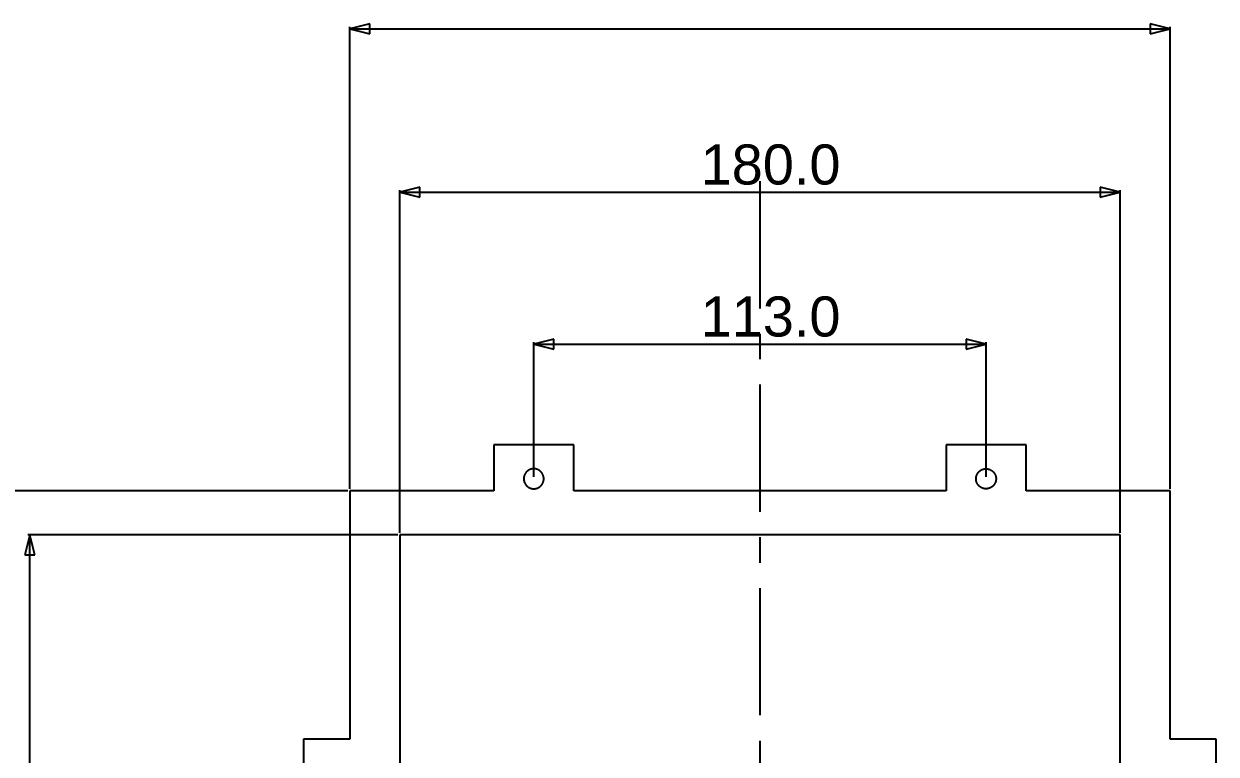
# Model space of a CAD drawing. Header units: millimetres. Extents: x 3033 to 5773, y 123 to 1487.
# Drawn here: x 4747.3 to 5045.2, y 934.1 to 1116.4 of the extents above; entities that cross this region are included whole.
import ezdxf

# ---------------------------------------------------------------- set-up
doc = ezdxf.new("R2010")
doc.units = ezdxf.units.MM
doc.header["$MEASUREMENT"] = 0
doc.linetypes.add('CENTER', pattern=[50.8, 31.75, -6.35, 6.35, -6.35])
for name, color, linetype in [('CEN', 1, 'CENTER'), ('Default', 7, 'Continuous'), ('LAYER 01', 40, 'Continuous')]:
    doc.layers.add(name, color=color, linetype=linetype)

msp = doc.modelspace()

# ---------------------------------------------------------------- linework, layer by layer
at = {"layer": 'CEN'}
msp.add_line((4931.23, 1077.16), (4931.23, 369.3), dxfattribs=at)
at = {"layer": 'Default'}
for p, q in [((4833.73, 1116.44), (4828.73, 1115.19)), ((4828.73, 1000.37), (4828.73, 1115.69)), ((4828.73, 1115.19), (5033.73, 1115.19)), ((4828.73, 1115.19), (4833.73, 1113.94)), ((4833.73, 1113.94), (4833.73, 1116.44)), ((5033.73, 1115.19), (5028.73, 1116.44)), ((5028.73, 1116.44), (5028.73, 1113.94)), ((5028.73, 1113.94), (5033.73, 1115.19)), ((5033.73, 1000.37), (5033.73, 1115.69)), ((4846.23, 1075.68), (4841.23, 1074.43)), ((4846.23, 1073.18), (4846.23, 1075.68)), ((5021.23, 1074.43), (5016.23, 1075.68)), ((5016.23, 1075.68), (5016.23, 1073.18)), ((4841.23, 989.37), (4841.23, 1074.93)), ((4841.23, 1074.43), (5021.23, 1074.43)), ((4841.23, 1074.43), (4846.23, 1073.18)), ((5016.23, 1073.18), (5021.23, 1074.43)), ((5021.23, 989.37), (5021.23, 1074.93)), ((4879.73, 1037.73), (4874.73, 1036.48)), ((4874.73, 1003.37), (4874.73, 1036.98)), ((4879.73, 1035.23), (4879.73, 1037.73)), ((4987.73, 1036.48), (4982.73, 1037.73)), ((4982.73, 1037.73), (4982.73, 1035.23)), ((4987.73, 1003.37), (4987.73, 1036.98)), ((4874.73, 1036.48), (4987.73, 1036.48)), ((4874.73, 1036.48), (4879.73, 1035.23)), ((4982.73, 1035.23), (4987.73, 1036.48)), ((4828.23, 999.87), (4698, 999.87)), ((4748.82, 988.87), (4747.57, 983.87)), ((4840.73, 988.87), (4748.32, 988.87)), ((4748.82, 668.87), (4748.82, 988.87)), ((4750.07, 983.87), (4748.82, 988.87)), ((4747.57, 983.87), (4750.07, 983.87))]:
    msp.add_line(p, q, dxfattribs=at)
at = {"layer": 'LAYER 01'}
for p, q in [((4884.73, 1011.37), (4864.73, 1011.37)), ((4864.73, 1011.37), (4864.73, 999.87)), ((4884.73, 999.87), (4884.73, 1011.37)), ((4997.73, 1011.37), (4977.73, 1011.37)), ((4977.73, 1011.37), (4977.73, 999.87)), ((4997.73, 999.87), (4997.73, 1011.37)), ((4872.5, 1003.99), (4872.46, 1003.92)), ((4872.54, 1004.07), (4872.5, 1003.99)), ((4872.58, 1004.15), (4872.54, 1004.07)), ((4872.63, 1004.22), (4872.58, 1004.15)), ((4872.68, 1004.29), (4872.63, 1004.22)), ((4872.73, 1004.36), (4872.68, 1004.29)), ((4872.78, 1004.43), (4872.73, 1004.36)), ((4872.83, 1004.5), (4872.78, 1004.43)), ((4872.89, 1004.56), (4872.83, 1004.5)), ((4872.95, 1004.63), (4872.89, 1004.56)), ((4873.01, 1004.69), (4872.95, 1004.63)), ((4873.08, 1004.74), (4873.01, 1004.69)), ((4873.14, 1004.8), (4873.08, 1004.74)), ((4873.21, 1004.85), (4873.14, 1004.8)), ((4873.28, 1004.91), (4873.21, 1004.85)), ((4873.35, 1004.95), (4873.28, 1004.91)), ((4873.43, 1005), (4873.35, 1004.95)), ((4873.5, 1005.04), (4873.43, 1005)), ((4873.58, 1005.09), (4873.5, 1005.04)), ((4873.66, 1005.12), (4873.58, 1005.09)), ((4873.74, 1005.16), (4873.66, 1005.12)), ((4873.82, 1005.19), (4873.74, 1005.16)), ((4873.9, 1005.22), (4873.82, 1005.19)), ((4873.98, 1005.25), (4873.9, 1005.22)), ((4874.06, 1005.28), (4873.98, 1005.25)), ((4874.15, 1005.3), (4874.06, 1005.28)), ((4874.23, 1005.32), (4874.15, 1005.3)), ((4874.32, 1005.33), (4874.23, 1005.32)), ((4874.4, 1005.34), (4874.32, 1005.33)), ((4874.49, 1005.35), (4874.4, 1005.34)), ((4874.58, 1005.36), (4874.49, 1005.35)), ((4874.66, 1005.36), (4874.58, 1005.36)), ((4874.75, 1005.37), (4874.66, 1005.36)), ((4874.84, 1005.36), (4874.75, 1005.37)), ((4874.92, 1005.36), (4874.84, 1005.36)), ((4875.01, 1005.35), (4874.92, 1005.36)), ((4875.1, 1005.34), (4875.01, 1005.35)), ((4875.18, 1005.32), (4875.1, 1005.34)), ((4875.27, 1005.31), (4875.18, 1005.32)), ((4875.35, 1005.29), (4875.27, 1005.31)), ((4875.43, 1005.26), (4875.35, 1005.29)), ((4875.52, 1005.24), (4875.43, 1005.26)), ((4875.6, 1005.21), (4875.52, 1005.24)), ((4875.68, 1005.18), (4875.6, 1005.21)), ((4875.76, 1005.14), (4875.68, 1005.18)), ((4875.84, 1005.11), (4875.76, 1005.14)), ((4875.91, 1005.07), (4875.84, 1005.11)), ((4875.99, 1005.02), (4875.91, 1005.07)), ((4876.06, 1004.98), (4875.99, 1005.02)), ((4876.14, 1004.93), (4876.06, 1004.98)), ((4876.21, 1004.88), (4876.14, 1004.93)), ((4876.28, 1004.83), (4876.21, 1004.88)), ((4876.34, 1004.77), (4876.28, 1004.83)), ((4876.41, 1004.72), (4876.34, 1004.77)), ((4876.47, 1004.66), (4876.41, 1004.72)), ((4876.53, 1004.59), (4876.47, 1004.66)), ((4876.59, 1004.53), (4876.53, 1004.59)), ((4876.65, 1004.46), (4876.59, 1004.53)), ((4876.7, 1004.4), (4876.65, 1004.46)), ((4876.76, 1004.33), (4876.7, 1004.4)), ((4876.8, 1004.26), (4876.76, 1004.33)), ((4876.85, 1004.18), (4876.8, 1004.26)), ((4876.9, 1004.11), (4876.85, 1004.18)), ((4876.94, 1004.03), (4876.9, 1004.11)), ((4876.98, 1003.96), (4876.94, 1004.03)), ((4985.48, 1003.96), (4985.52, 1004.03)), ((4985.52, 1004.03), (4985.56, 1004.11)), ((4985.56, 1004.11), (4985.6, 1004.18)), ((4985.6, 1004.18), (4985.65, 1004.26)), ((4985.65, 1004.26), (4985.7, 1004.33)), ((4985.7, 1004.33), (4985.75, 1004.4)), ((4985.75, 1004.4), (4985.81, 1004.46)), ((4985.81, 1004.46), (4985.86, 1004.53)), ((4985.86, 1004.53), (4985.92, 1004.59)), ((4985.92, 1004.59), (4985.98, 1004.66)), ((4985.98, 1004.66), (4986.05, 1004.72)), ((4986.05, 1004.72), (4986.11, 1004.77)), ((4986.11, 1004.77), (4986.18, 1004.83)), ((4986.18, 1004.83), (4986.25, 1004.88)), ((4986.25, 1004.88), (4986.32, 1004.93)), ((4986.32, 1004.93), (4986.39, 1004.98)), ((4986.39, 1004.98), (4986.47, 1005.02)), ((4986.47, 1005.02), (4986.54, 1005.07)), ((4986.54, 1005.07), (4986.62, 1005.11)), ((4986.62, 1005.11), (4986.7, 1005.14)), ((4986.7, 1005.14), (4986.78, 1005.18)), ((4986.78, 1005.18), (4986.86, 1005.21)), ((4986.86, 1005.21), (4986.94, 1005.24)), ((4986.94, 1005.24), (4987.02, 1005.26)), ((4987.02, 1005.26), (4987.11, 1005.29)), ((4987.11, 1005.29), (4987.19, 1005.31)), ((4987.19, 1005.31), (4987.27, 1005.32)), ((4987.27, 1005.32), (4987.36, 1005.34)), ((4987.36, 1005.34), (4987.45, 1005.35)), ((4987.45, 1005.35), (4987.53, 1005.36)), ((4987.53, 1005.36), (4987.62, 1005.36)), ((4987.62, 1005.36), (4987.71, 1005.37)), ((4987.71, 1005.37), (4987.79, 1005.36)), ((4987.79, 1005.36), (4987.88, 1005.36)), ((4987.88, 1005.36), (4987.97, 1005.35)), ((4987.97, 1005.35), (4988.05, 1005.34)), ((4988.05, 1005.34), (4988.14, 1005.33)), ((4988.14, 1005.33), (4988.22, 1005.32)), ((4988.22, 1005.32), (4988.31, 1005.3)), ((4988.31, 1005.3), (4988.39, 1005.28)), ((4988.39, 1005.28), (4988.48, 1005.25)), ((4988.48, 1005.25), (4988.56, 1005.22)), ((4988.56, 1005.22), (4988.64, 1005.19)), ((4988.64, 1005.19), (4988.72, 1005.16)), ((4988.72, 1005.16), (4988.8, 1005.12)), ((4988.8, 1005.12), (4988.88, 1005.09)), ((4988.88, 1005.09), (4988.95, 1005.04)), ((4988.95, 1005.04), (4989.03, 1005)), ((4989.03, 1005), (4989.1, 1004.95)), ((4989.1, 1004.95), (4989.17, 1004.91)), ((4989.17, 1004.91), (4989.24, 1004.85)), ((4989.24, 1004.85), (4989.31, 1004.8)), ((4989.31, 1004.8), (4989.38, 1004.74)), ((4989.38, 1004.74), (4989.44, 1004.69)), ((4989.44, 1004.69), (4989.5, 1004.63)), ((4989.5, 1004.63), (4989.56, 1004.56)), ((4989.56, 1004.56), (4989.62, 1004.5)), ((4989.62, 1004.5), (4989.68, 1004.43)), ((4989.68, 1004.43), (4989.73, 1004.36)), ((4989.73, 1004.36), (4989.78, 1004.29)), ((4989.78, 1004.29), (4989.83, 1004.22)), ((4989.83, 1004.22), (4989.87, 1004.15)), ((4989.87, 1004.15), (4989.92, 1004.07)), ((4989.92, 1004.07), (4989.96, 1003.99)), ((4989.96, 1003.99), (4990, 1003.92)), ((4872.24, 1003.08), (4872.23, 1003)), ((4872.23, 1003), (4872.23, 1002.91)), ((4872.23, 1002.91), (4872.23, 1002.82)), ((4872.23, 1002.82), (4872.23, 1002.74)), ((4872.23, 1002.74), (4872.24, 1002.65)), ((4872.25, 1003.17), (4872.24, 1003.08)), ((4872.24, 1002.65), (4872.25, 1002.56)), ((4872.26, 1003.25), (4872.25, 1003.17)), ((4872.25, 1002.56), (4872.26, 1002.48)), ((4872.27, 1003.34), (4872.26, 1003.25)), ((4872.26, 1002.48), (4872.27, 1002.39)), ((4872.29, 1003.42), (4872.27, 1003.34)), ((4872.27, 1002.39), (4872.29, 1002.31)), ((4872.31, 1003.51), (4872.29, 1003.42)), ((4872.29, 1002.31), (4872.31, 1002.22)), ((4872.34, 1003.59), (4872.31, 1003.51)), ((4872.31, 1002.22), (4872.34, 1002.14)), ((4872.36, 1003.68), (4872.34, 1003.59)), ((4872.34, 1002.14), (4872.36, 1002.06)), ((4872.39, 1003.76), (4872.36, 1003.68)), ((4872.36, 1002.06), (4872.39, 1001.97)), ((4872.42, 1003.84), (4872.39, 1003.76)), ((4872.39, 1001.97), (4872.42, 1001.89)), ((4872.46, 1003.92), (4872.42, 1003.84)), ((4872.42, 1001.89), (4872.46, 1001.81)), ((4872.46, 1001.81), (4872.5, 1001.74)), ((4872.5, 1001.74), (4872.54, 1001.66)), ((4872.54, 1001.66), (4872.58, 1001.58)), ((4872.58, 1001.58), (4872.63, 1001.51)), ((4872.63, 1001.51), (4872.68, 1001.44)), ((4872.68, 1001.44), (4872.73, 1001.37)), ((4872.73, 1001.37), (4872.78, 1001.3)), ((4872.78, 1001.3), (4872.83, 1001.23)), ((4872.83, 1001.23), (4872.89, 1001.17)), ((4872.89, 1001.17), (4872.95, 1001.11)), ((4872.95, 1001.11), (4873.01, 1001.04)), ((4873.01, 1001.04), (4873.08, 1000.99)), ((4876.34, 1000.96), (4876.41, 1001.02)), ((4876.41, 1001.02), (4876.47, 1001.07)), ((4876.47, 1001.07), (4876.53, 1001.14)), ((4876.53, 1001.14), (4876.59, 1001.2)), ((4876.59, 1001.2), (4876.65, 1001.27)), ((4876.65, 1001.27), (4876.7, 1001.33)), ((4876.7, 1001.33), (4876.76, 1001.4)), ((4876.76, 1001.4), (4876.8, 1001.47)), ((4876.8, 1001.47), (4876.85, 1001.55)), ((4876.85, 1001.55), (4876.9, 1001.62)), ((4876.9, 1001.62), (4876.94, 1001.7)), ((4876.94, 1001.7), (4876.98, 1001.78)), ((4877.01, 1003.88), (4876.98, 1003.96)), ((4876.98, 1001.78), (4877.01, 1001.85)), ((4877.05, 1003.8), (4877.01, 1003.88)), ((4877.01, 1001.85), (4877.05, 1001.93)), ((4877.08, 1003.72), (4877.05, 1003.8)), ((4877.05, 1001.93), (4877.08, 1002.01)), ((4877.11, 1003.63), (4877.08, 1003.72)), ((4877.08, 1002.01), (4877.11, 1002.1)), ((4877.13, 1003.55), (4877.11, 1003.63)), ((4877.11, 1002.1), (4877.13, 1002.18)), ((4877.15, 1003.47), (4877.13, 1003.55)), ((4877.13, 1002.18), (4877.15, 1002.26)), ((4877.17, 1003.38), (4877.15, 1003.47)), ((4877.15, 1002.26), (4877.17, 1002.35)), ((4877.19, 1003.3), (4877.17, 1003.38)), ((4877.17, 1002.35), (4877.19, 1002.43)), ((4877.2, 1003.21), (4877.19, 1003.3)), ((4877.19, 1002.43), (4877.2, 1002.52)), ((4877.21, 1003.13), (4877.2, 1003.21)), ((4877.2, 1002.52), (4877.21, 1002.61)), ((4877.22, 1003.04), (4877.21, 1003.13)), ((4877.21, 1002.61), (4877.22, 1002.69)), ((4877.23, 1002.95), (4877.22, 1003.04)), ((4877.22, 1002.69), (4877.23, 1002.78)), ((4877.23, 1002.87), (4877.23, 1002.95)), ((4877.23, 1002.78), (4877.23, 1002.87)), ((4985.23, 1003.04), (4985.24, 1003.13)), ((4985.23, 1002.95), (4985.23, 1003.04)), ((4985.23, 1002.87), (4985.23, 1002.95)), ((4985.23, 1002.78), (4985.23, 1002.87)), ((4985.23, 1002.69), (4985.23, 1002.78)), ((4985.24, 1002.61), (4985.23, 1002.69)), ((4985.24, 1003.13), (4985.25, 1003.21)), ((4985.25, 1002.52), (4985.24, 1002.61)), ((4985.25, 1003.21), (4985.27, 1003.3)), ((4985.27, 1002.43), (4985.25, 1002.52)), ((4985.27, 1003.3), (4985.28, 1003.38)), ((4985.28, 1002.35), (4985.27, 1002.43)), ((4985.28, 1003.38), (4985.3, 1003.47)), ((4985.3, 1002.26), (4985.28, 1002.35)), ((4985.3, 1003.47), (4985.32, 1003.55)), ((4985.32, 1002.18), (4985.3, 1002.26)), ((4985.32, 1003.55), (4985.35, 1003.63)), ((4985.35, 1002.1), (4985.32, 1002.18)), ((4985.35, 1003.63), (4985.38, 1003.72)), ((4985.38, 1002.01), (4985.35, 1002.1)), ((4985.38, 1003.72), (4985.41, 1003.8)), ((4985.41, 1001.93), (4985.38, 1002.01)), ((4985.41, 1003.8), (4985.44, 1003.88)), ((4985.44, 1001.85), (4985.41, 1001.93)), ((4985.44, 1003.88), (4985.48, 1003.96)), ((4985.48, 1001.78), (4985.44, 1001.85)), ((4985.52, 1001.7), (4985.48, 1001.78)), ((4985.56, 1001.62), (4985.52, 1001.7)), ((4985.6, 1001.55), (4985.56, 1001.62)), ((4985.65, 1001.47), (4985.6, 1001.55)), ((4985.7, 1001.4), (4985.65, 1001.47)), ((4985.75, 1001.33), (4985.7, 1001.4)), ((4985.81, 1001.27), (4985.75, 1001.33)), ((4985.86, 1001.2), (4985.81, 1001.27)), ((4985.92, 1001.14), (4985.86, 1001.2)), ((4985.98, 1001.07), (4985.92, 1001.14)), ((4986.05, 1001.02), (4985.98, 1001.07)), ((4986.11, 1000.96), (4986.05, 1001.02)), ((4989.44, 1001.04), (4989.38, 1000.99)), ((4989.5, 1001.11), (4989.44, 1001.04)), ((4989.56, 1001.17), (4989.5, 1001.11)), ((4989.62, 1001.23), (4989.56, 1001.17)), ((4989.68, 1001.3), (4989.62, 1001.23)), ((4989.73, 1001.37), (4989.68, 1001.3)), ((4989.78, 1001.44), (4989.73, 1001.37)), ((4989.83, 1001.51), (4989.78, 1001.44)), ((4989.87, 1001.58), (4989.83, 1001.51)), ((4989.92, 1001.66), (4989.87, 1001.58)), ((4989.96, 1001.74), (4989.92, 1001.66)), ((4990, 1001.81), (4989.96, 1001.74)), ((4990, 1003.92), (4990.03, 1003.84)), ((4990.03, 1001.89), (4990, 1001.81)), ((4990.03, 1003.84), (4990.06, 1003.76)), ((4990.06, 1001.97), (4990.03, 1001.89)), ((4990.06, 1003.76), (4990.09, 1003.68)), ((4990.09, 1002.06), (4990.06, 1001.97)), ((4990.09, 1003.68), (4990.12, 1003.59)), ((4990.12, 1002.14), (4990.09, 1002.06)), ((4990.12, 1003.59), (4990.14, 1003.51)), ((4990.14, 1002.22), (4990.12, 1002.14)), ((4990.14, 1003.51), (4990.16, 1003.42)), ((4990.16, 1002.31), (4990.14, 1002.22)), ((4990.16, 1003.42), (4990.18, 1003.34)), ((4990.18, 1002.39), (4990.16, 1002.31)), ((4990.18, 1003.34), (4990.2, 1003.25)), ((4990.2, 1002.48), (4990.18, 1002.39)), ((4990.2, 1003.25), (4990.21, 1003.17)), ((4990.21, 1002.56), (4990.2, 1002.48)), ((4990.21, 1003.17), (4990.22, 1003.08)), ((4990.22, 1002.65), (4990.21, 1002.56)), ((4990.22, 1003.08), (4990.22, 1003)), ((4990.22, 1003), (4990.23, 1002.91)), ((4990.23, 1002.82), (4990.22, 1002.74)), ((4990.22, 1002.74), (4990.22, 1002.65)), ((4990.23, 1002.91), (4990.23, 1002.82)), ((4864.73, 999.87), (4828.73, 999.87)), ((4828.73, 999.87), (4828.73, 937.87)), ((4873.08, 1000.99), (4873.14, 1000.93)), ((4873.14, 1000.93), (4873.21, 1000.88)), ((4873.21, 1000.88), (4873.28, 1000.83)), ((4873.28, 1000.83), (4873.35, 1000.78)), ((4873.35, 1000.78), (4873.43, 1000.73)), ((4873.43, 1000.73), (4873.5, 1000.69)), ((4873.5, 1000.69), (4873.58, 1000.64)), ((4873.58, 1000.64), (4873.66, 1000.61)), ((4873.66, 1000.61), (4873.74, 1000.57)), ((4873.74, 1000.57), (4873.82, 1000.54)), ((4873.82, 1000.54), (4873.9, 1000.51)), ((4873.9, 1000.51), (4873.98, 1000.48)), ((4873.98, 1000.48), (4874.06, 1000.46)), ((4874.06, 1000.46), (4874.15, 1000.43)), ((4874.15, 1000.43), (4874.23, 1000.42)), ((4874.23, 1000.42), (4874.32, 1000.4)), ((4874.32, 1000.4), (4874.4, 1000.39)), ((4874.4, 1000.39), (4874.49, 1000.38)), ((4874.49, 1000.38), (4874.58, 1000.37)), ((4874.58, 1000.37), (4874.66, 1000.37)), ((4874.66, 1000.37), (4874.75, 1000.37)), ((4874.75, 1000.37), (4874.84, 1000.37)), ((4874.84, 1000.37), (4874.92, 1000.37)), ((4874.92, 1000.37), (4875.01, 1000.38)), ((4875.01, 1000.38), (4875.1, 1000.39)), ((4875.1, 1000.39), (4875.18, 1000.41)), ((4875.18, 1000.41), (4875.27, 1000.42)), ((4875.27, 1000.42), (4875.35, 1000.44)), ((4875.35, 1000.44), (4875.43, 1000.47)), ((4875.43, 1000.47), (4875.52, 1000.49)), ((4875.52, 1000.49), (4875.6, 1000.52)), ((4875.6, 1000.52), (4875.68, 1000.55)), ((4875.68, 1000.55), (4875.76, 1000.59)), ((4875.76, 1000.59), (4875.84, 1000.63)), ((4875.84, 1000.63), (4875.91, 1000.67)), ((4875.91, 1000.67), (4875.99, 1000.71)), ((4875.99, 1000.71), (4876.06, 1000.75)), ((4876.06, 1000.75), (4876.14, 1000.8)), ((4876.14, 1000.8), (4876.21, 1000.85)), ((4876.21, 1000.85), (4876.28, 1000.9)), ((4876.28, 1000.9), (4876.34, 1000.96)), ((4977.73, 999.87), (4884.73, 999.87)), ((4986.18, 1000.9), (4986.11, 1000.96)), ((4986.25, 1000.85), (4986.18, 1000.9)), ((4986.32, 1000.8), (4986.25, 1000.85)), ((4986.39, 1000.75), (4986.32, 1000.8)), ((4986.47, 1000.71), (4986.39, 1000.75)), ((4986.54, 1000.67), (4986.47, 1000.71)), ((4986.62, 1000.63), (4986.54, 1000.67)), ((4986.7, 1000.59), (4986.62, 1000.63)), ((4986.78, 1000.55), (4986.7, 1000.59)), ((4986.86, 1000.52), (4986.78, 1000.55)), ((4986.94, 1000.49), (4986.86, 1000.52)), ((4987.02, 1000.47), (4986.94, 1000.49)), ((4987.11, 1000.44), (4987.02, 1000.47)), ((4987.19, 1000.42), (4987.11, 1000.44)), ((4987.27, 1000.41), (4987.19, 1000.42)), ((4987.36, 1000.39), (4987.27, 1000.41)), ((4987.45, 1000.38), (4987.36, 1000.39)), ((4987.53, 1000.37), (4987.45, 1000.38)), ((4987.62, 1000.37), (4987.53, 1000.37)), ((4987.71, 1000.37), (4987.62, 1000.37)), ((4987.79, 1000.37), (4987.71, 1000.37)), ((4987.88, 1000.37), (4987.79, 1000.37)), ((4987.97, 1000.38), (4987.88, 1000.37)), ((4988.05, 1000.39), (4987.97, 1000.38)), ((4988.14, 1000.4), (4988.05, 1000.39)), ((4988.22, 1000.42), (4988.14, 1000.4)), ((4988.31, 1000.43), (4988.22, 1000.42)), ((4988.39, 1000.46), (4988.31, 1000.43)), ((4988.48, 1000.48), (4988.39, 1000.46)), ((4988.56, 1000.51), (4988.48, 1000.48)), ((4988.64, 1000.54), (4988.56, 1000.51)), ((4988.72, 1000.57), (4988.64, 1000.54)), ((4988.8, 1000.61), (4988.72, 1000.57)), ((4988.88, 1000.64), (4988.8, 1000.61)), ((4988.95, 1000.69), (4988.88, 1000.64)), ((4989.03, 1000.73), (4988.95, 1000.69)), ((4989.1, 1000.78), (4989.03, 1000.73)), ((4989.17, 1000.83), (4989.1, 1000.78)), ((4989.24, 1000.88), (4989.17, 1000.83)), ((4989.31, 1000.93), (4989.24, 1000.88)), ((4989.38, 1000.99), (4989.31, 1000.93)), ((5033.73, 999.87), (4997.73, 999.87)), ((5033.73, 937.87), (5033.73, 999.87)), ((4841.23, 988.87), (4841.23, 668.87)), ((5021.23, 988.87), (4841.23, 988.87)), ((5021.23, 668.87), (5021.23, 988.87)), ((4828.73, 937.87), (4817.23, 937.87)), ((4817.23, 937.87), (4817.23, 917.87)), ((5045.23, 937.87), (5033.73, 937.87)), ((5045.23, 917.87), (5045.23, 937.87))]:
    msp.add_line(p, q, dxfattribs=at)

# ---------------------------------------------------------------- texts
at = {"layer": 'Default', "char_height": 10, "width": 42.6506, "attachment_point": 7, "line_spacing_factor": 0.963855}
for s, insert in [('\\fArial;180.0', (4916.41, 1076.19)), ('\\fArial;113.0', (4916.41, 1038.24))]:
    msp.add_mtext(s, dxfattribs=dict(at, insert=insert))

doc.saveas('drawing.dxf')
